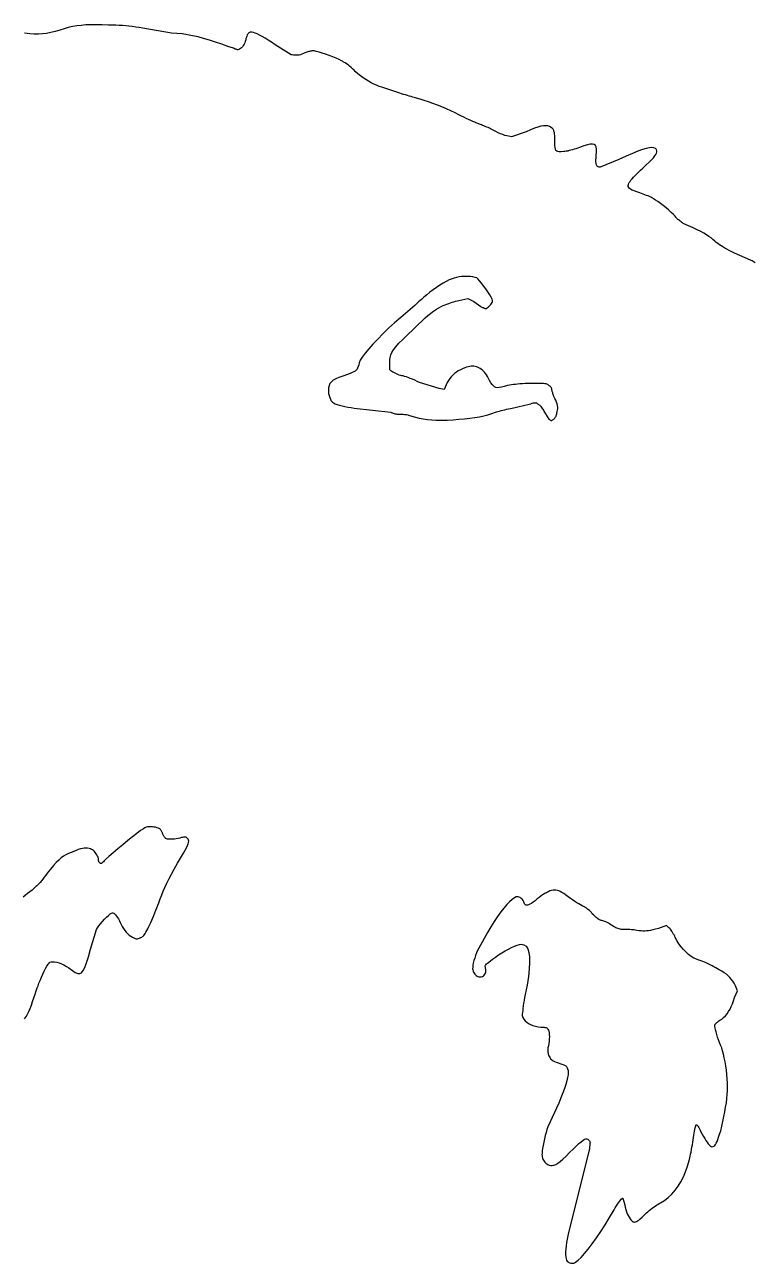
# Model space of a CAD drawing. Extents: x 0.1 to 12, y 0.1 to 13.2.
# Drawn here: x 5.893 to 8.111, y 9.192 to 12.959 of the extents above; entities that cross this region are included whole.
import ezdxf

# ---------------------------------------------------------------- set-up
doc = ezdxf.new("R2010")
doc.units = 0
doc.layers.get('0').update_dxf_attribs({"color": 5, "linetype": 'CONTINUOUS'})
doc.layers.add('1', color=1, linetype='CONTINUOUS')

msp = doc.modelspace()

# ---------------------------------------------------------------- linework, layer by layer
at = {"linetype": 'CONTINUOUS'}
msp.add_lwpolyline([(8.1137, 12.235), (8.1108, 12.2371), (8.1078, 12.2391), (8.1048, 12.2408), (8.1019, 12.2422), (8.0991, 12.2432), (8.0511, 12.2643), (8.0425, 12.2686), (8.0347, 12.2726), (8.0277, 12.2764), (8.0213, 12.28), (8.0154, 12.2834), (8.01, 12.2867), (8.0049, 12.2901), (8.0001, 12.2934), (7.9955, 12.2968), (7.991, 12.3003), (7.9855, 12.3055), (7.9796, 12.3105), (7.9731, 12.3154), (7.9658, 12.3202), (7.9576, 12.3251), (7.9482, 12.3301), (7.9374, 12.3355), (7.9251, 12.3412), (7.911, 12.3475), (7.8949, 12.3544), (7.8929, 12.3562), (7.8907, 12.358), (7.8883, 12.3598), (7.8858, 12.3616), (7.8833, 12.3634), (7.8808, 12.3652), (7.8786, 12.367), (7.8766, 12.3688), (7.875, 12.3706), (7.8739, 12.3724), (7.8702, 12.3766), (7.865, 12.382), (7.8584, 12.3883), (7.8509, 12.395), (7.8427, 12.402), (7.8343, 12.4089), (7.826, 12.4154), (7.818, 12.4212), (7.8109, 12.426), (7.8048, 12.4294), (7.8026, 12.4312), (7.7999, 12.433), (7.7965, 12.4348), (7.7926, 12.4366), (7.7883, 12.4384), (7.7836, 12.4402), (7.7786, 12.442), (7.7735, 12.4438), (7.7682, 12.4457), (7.7628, 12.4474), (7.7537, 12.4508), (7.7461, 12.4537), (7.7399, 12.4564), (7.7351, 12.4589), (7.7316, 12.4613), (7.7293, 12.4639), (7.728, 12.4666), (7.7277, 12.4697), (7.7283, 12.4733), (7.7297, 12.4775), (7.7311, 12.4797), (7.7332, 12.4827), (7.7362, 12.4864), (7.7398, 12.4907), (7.744, 12.4955), (7.7488, 12.5006), (7.754, 12.506), (7.7596, 12.5115), (7.7656, 12.517), (7.7718, 12.5225), (7.7825, 12.5326), (7.7914, 12.5411), (7.7986, 12.5485), (7.8043, 12.5547), (7.8086, 12.5601), (7.8116, 12.5647), (7.8134, 12.5688), (7.8143, 12.5725), (7.8144, 12.576), (7.8138, 12.5796), (7.8105, 12.5826), (7.806, 12.5845), (7.7999, 12.5852), (7.7922, 12.5846), (7.7827, 12.5826), (7.771, 12.5792), (7.7571, 12.5742), (7.7407, 12.5677), (7.7216, 12.5595), (7.6997, 12.5495), (7.6426, 12.5255), (7.6393, 12.5258), (7.6365, 12.5267), (7.6342, 12.5282), (7.6324, 12.5304), (7.631, 12.5334), (7.6301, 12.5372), (7.6296, 12.5419), (7.6296, 12.5474), (7.6299, 12.554), (7.6306, 12.5616), (7.6312, 12.5722), (7.6311, 12.5808), (7.63, 12.5874), (7.6278, 12.5921), (7.6242, 12.595), (7.6192, 12.5962), (7.6124, 12.5957), (7.6036, 12.5938), (7.5928, 12.5904), (7.5796, 12.5856), (7.5742, 12.5838), (7.5688, 12.582), (7.5635, 12.5803), (7.5583, 12.5788), (7.5533, 12.5773), (7.5484, 12.5761), (7.5438, 12.575), (7.5394, 12.5742), (7.5353, 12.5738), (7.5315, 12.5736), (7.5242, 12.5729), (7.5183, 12.5727), (7.5138, 12.5732), (7.5103, 12.5746), (7.5079, 12.577), (7.5062, 12.5805), (7.5052, 12.5854), (7.5047, 12.5917), (7.5045, 12.5998), (7.5045, 12.6096), (7.5044, 12.6162), (7.5042, 12.6217), (7.5038, 12.6262), (7.5033, 12.6299), (7.5026, 12.6329), (7.5019, 12.6353), (7.5011, 12.6374), (7.5003, 12.6392), (7.4994, 12.6409), (7.4985, 12.6426), (7.4939, 12.6466), (7.4889, 12.6495), (7.4834, 12.6513), (7.4773, 12.652), (7.4703, 12.6517), (7.4624, 12.6502), (7.4533, 12.6477), (7.4429, 12.6441), (7.431, 12.6394), (7.4174, 12.6336), (7.3724, 12.6186), (7.3684, 12.6189), (7.3638, 12.6197), (7.3586, 12.621), (7.3528, 12.6227), (7.3465, 12.625), (7.3397, 12.6277), (7.3326, 12.6308), (7.3251, 12.6344), (7.3173, 12.6383), (7.3093, 12.6426), (7.3055, 12.6444), (7.3015, 12.6462), (7.2974, 12.648), (7.2932, 12.6497), (7.289, 12.6513), (7.2851, 12.6528), (7.2814, 12.6542), (7.2782, 12.6555), (7.2754, 12.6567), (7.2733, 12.6577), (7.2701, 12.6588), (7.2659, 12.6605), (7.2609, 12.6625), (7.2552, 12.665), (7.2489, 12.6678), (7.2421, 12.6708), (7.2351, 12.6741), (7.2278, 12.6776), (7.2205, 12.6811), (7.2132, 12.6847), (7.2011, 12.691), (7.1883, 12.6972), (7.1749, 12.7033), (7.1613, 12.7091), (7.1475, 12.7147), (7.1339, 12.7199), (7.1205, 12.7247), (7.1076, 12.729), (7.0954, 12.7327), (7.0841, 12.7357), (7.0809, 12.7367), (7.077, 12.7379), (7.0725, 12.7392), (7.0674, 12.7406), (7.0619, 12.7421), (7.0562, 12.7437), (7.0503, 12.7454), (7.0444, 12.7472), (7.0386, 12.749), (7.033, 12.7508), (6.979, 12.7688), (6.9709, 12.7716), (6.9628, 12.7749), (6.9546, 12.7786), (6.9466, 12.7827), (6.9384, 12.7872), (6.9303, 12.7921), (6.9222, 12.7975), (6.9141, 12.8035), (6.906, 12.8099), (6.8979, 12.8168), (6.894, 12.8212), (6.8898, 12.8254), (6.8852, 12.8294), (6.8805, 12.8332), (6.8758, 12.8367), (6.8711, 12.8399), (6.8666, 12.8429), (6.8625, 12.8455), (6.8589, 12.8479), (6.8559, 12.8498), (6.8486, 12.8536), (6.8396, 12.8576), (6.8295, 12.8616), (6.8187, 12.8656), (6.8078, 12.8694), (6.7973, 12.8728), (6.7876, 12.8757), (6.7793, 12.8779), (6.7728, 12.8794), (6.7688, 12.8799), (6.7676, 12.8798), (6.766, 12.8795), (6.764, 12.8791), (6.7616, 12.8786), (6.759, 12.878), (6.7562, 12.8773), (6.7533, 12.8765), (6.7504, 12.8757), (6.7475, 12.8748), (6.7447, 12.8739), (6.7402, 12.8714), (6.7358, 12.8695), (6.7313, 12.868), (6.7269, 12.867), (6.7226, 12.8664), (6.7184, 12.8661), (6.7142, 12.8661), (6.7103, 12.8665), (6.7064, 12.8671), (6.7027, 12.8679), (6.6547, 12.8979), (6.6434, 12.9056), (6.633, 12.9123), (6.6235, 12.9183), (6.6148, 12.9233), (6.607, 12.9276), (6.5999, 12.931), (6.5937, 12.9336), (6.5883, 12.9355), (6.5835, 12.9366), (6.5796, 12.9369), (6.5778, 12.9367), (6.576, 12.9359), (6.5743, 12.9346), (6.5726, 12.9328), (6.5709, 12.9306), (6.5694, 12.9279), (6.568, 12.9247), (6.5667, 12.9212), (6.5655, 12.9172), (6.5646, 12.9129), (6.5634, 12.9084), (6.5618, 12.904), (6.5598, 12.8998), (6.5574, 12.8959), (6.5548, 12.8923), (6.552, 12.8891), (6.5491, 12.8865), (6.5462, 12.8846), (6.5433, 12.8833), (6.5405, 12.8829), (6.5394, 12.8831), (6.5377, 12.8835), (6.5357, 12.8843), (6.5332, 12.8852), (6.5304, 12.8863), (6.5274, 12.8874), (6.5241, 12.8886), (6.5206, 12.8898), (6.5171, 12.8909), (6.5135, 12.8919), (6.4926, 12.8996), (6.4729, 12.9063), (6.4543, 12.9123), (6.4366, 12.9175), (6.4197, 12.9219), (6.4032, 12.9256), (6.3872, 12.9286), (6.3713, 12.931), (6.3554, 12.9328), (6.3393, 12.9339), (6.2523, 12.9489), (6.2409, 12.9507), (6.2301, 12.9522), (6.2197, 12.9535), (6.2096, 12.9547), (6.1997, 12.9557), (6.1898, 12.9565), (6.1797, 12.9572), (6.1693, 12.9576), (6.1585, 12.9579), (6.1471, 12.958), (6.1281, 12.9587), (6.1105, 12.959), (6.0942, 12.9589), (6.0789, 12.9583), (6.0646, 12.9572), (6.0509, 12.9556), (6.0378, 12.9534), (6.0251, 12.9506), (6.0126, 12.9471), (6, 12.9429), (5.9854, 12.9388), (5.972, 12.9354), (5.9594, 12.9328), (5.9471, 12.9311), (5.9347, 12.9302), (5.9217, 12.9302), (5.9078, 12.9311), (5.8925, 12.933)], dxfattribs=at)
at = {"layer": '1', "linetype": 'CONTINUOUS'}
for points in [[(7.262, 12.1908), (7.2554, 12.1921), (7.2478, 12.1929), (7.2395, 12.1933), (7.2309, 12.1933), (7.2221, 12.1929), (7.2135, 12.1919), (7.2055, 12.1905), (7.1983, 12.1886), (7.1922, 12.1862), (7.1837, 12.1829), (7.1744, 12.1785), (7.1647, 12.1731), (7.1547, 12.167), (7.1445, 12.1603), (7.1345, 12.1531), (7.1247, 12.1456), (7.1154, 12.138), (7.1068, 12.1305), (7.0991, 12.1231), (7.0951, 12.1199), (7.0902, 12.1158), (7.0847, 12.1109), (7.0786, 12.1054), (7.0721, 12.0995), (7.0652, 12.0933), (7.058, 12.087), (7.0507, 12.0807), (7.0433, 12.0747), (7.036, 12.0691), (7.0173, 12.0526), (6.9993, 12.036), (6.9821, 12.0194), (6.9661, 12.0031), (6.9516, 11.9876), (6.9387, 11.9731), (6.9279, 11.9598), (6.9193, 11.9482), (6.9132, 11.9384), (6.9099, 11.9309), (6.9082, 11.9244), (6.9067, 11.9191), (6.9051, 11.9148), (6.9033, 11.9113), (6.9009, 11.9084), (6.8978, 11.9058), (6.8938, 11.9034), (6.8886, 11.9009), (6.882, 11.8982), (6.8739, 11.8949), (6.8598, 11.8905), (6.848, 11.8864), (6.8385, 11.8822), (6.8309, 11.8778), (6.8251, 11.8731), (6.8209, 11.8679), (6.8182, 11.8619), (6.8167, 11.855), (6.8163, 11.8471), (6.8168, 11.8378), (6.8177, 11.8343), (6.8186, 11.831), (6.8195, 11.8279), (6.8204, 11.8251), (6.8213, 11.8224), (6.8222, 11.8201), (6.8231, 11.8181), (6.824, 11.8163), (6.8249, 11.8149), (6.8258, 11.8138), (6.8283, 11.8112), (6.8321, 11.8087), (6.8372, 11.8064), (6.8432, 11.8042), (6.8502, 11.8022), (6.858, 11.8002), (6.8665, 11.7983), (6.8756, 11.7964), (6.8851, 11.7946), (6.8949, 11.7928), (7.006, 11.7808), (7.0072, 11.7799), (7.0088, 11.779), (7.0108, 11.7782), (7.0132, 11.7774), (7.0158, 11.7767), (7.0186, 11.776), (7.0214, 11.7755), (7.0244, 11.7751), (7.0273, 11.7749), (7.03, 11.7748), (7.0321, 11.7748), (7.0346, 11.7747), (7.0375, 11.7747), (7.0406, 11.7746), (7.0439, 11.7744), (7.0473, 11.7741), (7.0507, 11.7737), (7.0541, 11.7732), (7.0572, 11.7726), (7.0601, 11.7718), (7.0697, 11.7683), (7.0806, 11.7653), (7.0924, 11.7627), (7.1047, 11.7604), (7.1175, 11.7586), (7.1303, 11.7573), (7.143, 11.7564), (7.1552, 11.756), (7.1667, 11.7561), (7.1772, 11.7568), (7.1956, 11.7577), (7.2132, 11.759), (7.23, 11.7604), (7.2458, 11.7622), (7.2609, 11.7643), (7.2751, 11.7667), (7.2886, 11.7695), (7.3012, 11.7728), (7.3132, 11.7765), (7.3243, 11.7808), (7.3275, 11.7818), (7.3314, 11.7829), (7.3359, 11.7841), (7.341, 11.7854), (7.3465, 11.7868), (7.3522, 11.7881), (7.3581, 11.7894), (7.364, 11.7907), (7.3698, 11.7918), (7.3754, 11.7928), (7.4264, 11.8048), (7.4314, 11.8064), (7.4356, 11.8077), (7.4391, 11.8086), (7.442, 11.8091), (7.4444, 11.8093), (7.4465, 11.8091), (7.4484, 11.8086), (7.4501, 11.8077), (7.4517, 11.8064), (7.4535, 11.8048), (7.4553, 11.8045), (7.4571, 11.8035), (7.4589, 11.802), (7.4607, 11.8), (7.4625, 11.7977), (7.4643, 11.7951), (7.4661, 11.7923), (7.4679, 11.7894), (7.4697, 11.7866), (7.4715, 11.7838), (7.4865, 11.7598), (7.4882, 11.7581), (7.4898, 11.7569), (7.4912, 11.756), (7.4926, 11.7554), (7.494, 11.7553), (7.4954, 11.7554), (7.4967, 11.756), (7.4982, 11.7569), (7.4998, 11.7581), (7.5015, 11.7598), (7.5025, 11.7607), (7.5036, 11.7619), (7.5048, 11.7633), (7.506, 11.7648), (7.5071, 11.7665), (7.5082, 11.7684), (7.5091, 11.7705), (7.5099, 11.7727), (7.5103, 11.7752), (7.5105, 11.7778), (7.512, 11.7823), (7.513, 11.7868), (7.5135, 11.7914), (7.5134, 11.7962), (7.5128, 11.8011), (7.5116, 11.8061), (7.5099, 11.8114), (7.5076, 11.8169), (7.5048, 11.8227), (7.5015, 11.8288), (7.5006, 11.8315), (7.4997, 11.8342), (7.4989, 11.8368), (7.4981, 11.8393), (7.4974, 11.8416), (7.4967, 11.8438), (7.4962, 11.8457), (7.4958, 11.8474), (7.4956, 11.8488), (7.4955, 11.8498), (7.4954, 11.8508), (7.4951, 11.852), (7.4947, 11.8532), (7.494, 11.8545), (7.4932, 11.8559), (7.4923, 11.8572), (7.4911, 11.8585), (7.4897, 11.8598), (7.4882, 11.8609), (7.4865, 11.8619), (7.4847, 11.8635), (7.4829, 11.8648), (7.4808, 11.8658), (7.478, 11.8666), (7.4745, 11.8671), (7.4698, 11.8675), (7.4639, 11.8677), (7.4563, 11.8678), (7.4469, 11.8679), (7.4354, 11.8679), (7.4244, 11.8678), (7.4146, 11.8675), (7.406, 11.8671), (7.3982, 11.8666), (7.3911, 11.866), (7.3846, 11.8653), (7.3785, 11.8645), (7.3725, 11.8636), (7.3665, 11.8628), (7.3604, 11.8619), (7.3505, 11.8587), (7.3423, 11.8565), (7.3356, 11.8553), (7.3301, 11.855), (7.3255, 11.8559), (7.3214, 11.8577), (7.3178, 11.8608), (7.3142, 11.8649), (7.3105, 11.8703), (7.3063, 11.8769), (7.3029, 11.8836), (7.2997, 11.8893), (7.2967, 11.8942), (7.2938, 11.8984), (7.2909, 11.902), (7.2879, 11.9052), (7.2848, 11.908), (7.2813, 11.9107), (7.2775, 11.9133), (7.2733, 11.9159), (7.2697, 11.9175), (7.266, 11.9188), (7.2623, 11.9197), (7.2585, 11.9202), (7.2545, 11.9204), (7.2504, 11.9202), (7.246, 11.9197), (7.2414, 11.9188), (7.2365, 11.9175), (7.2312, 11.9159), (7.2242, 11.913), (7.2175, 11.9098), (7.2112, 11.9062), (7.2053, 11.9022), (7.1997, 11.8979), (7.1945, 11.8932), (7.1896, 11.8882), (7.1851, 11.8828), (7.181, 11.877), (7.1772, 11.8709), (7.1682, 11.8498), (7.1532, 11.8529), (7.0931, 11.8709), (7.0859, 11.8744), (7.0788, 11.8777), (7.0719, 11.8807), (7.0652, 11.8835), (7.0589, 11.8859), (7.0531, 11.888), (7.0478, 11.8896), (7.0431, 11.8909), (7.0392, 11.8916), (7.036, 11.8919), (7.0315, 11.8937), (7.0271, 11.8955), (7.0229, 11.8973), (7.0188, 11.8991), (7.015, 11.9009), (7.0116, 11.9027), (7.0086, 11.9045), (7.0061, 11.9063), (7.0042, 11.9081), (7.003, 11.9099), (7.003, 11.9309), (7.0032, 11.9395), (7.0042, 11.9473), (7.0061, 11.9549), (7.0094, 11.9626), (7.0143, 11.9707), (7.0212, 11.9798), (7.0304, 11.9902), (7.0422, 12.0022), (7.057, 12.0164), (7.0751, 12.033), (7.0891, 12.047), (7.1008, 12.0584), (7.1106, 12.0676), (7.1189, 12.0751), (7.1261, 12.0811), (7.1326, 12.086), (7.1387, 12.0902), (7.1449, 12.094), (7.1516, 12.0979), (7.1592, 12.1021), (7.1653, 12.1047), (7.1711, 12.1072), (7.1767, 12.1094), (7.1821, 12.1115), (7.1873, 12.1134), (7.1925, 12.1151), (7.1976, 12.1166), (7.2027, 12.118), (7.2079, 12.1191), (7.2132, 12.1201), (7.2402, 12.1261), (7.2583, 12.1171), (7.2793, 12.1021), (7.2811, 12.1012), (7.2829, 12.1003), (7.2846, 12.0995), (7.2863, 12.0987), (7.2879, 12.098), (7.2894, 12.0974), (7.2909, 12.0968), (7.2922, 12.0964), (7.2933, 12.0962), (7.2943, 12.0961), (7.2963, 12.0965), (7.2988, 12.0977), (7.3015, 12.0996), (7.3043, 12.102), (7.3071, 12.1047), (7.3097, 12.1078), (7.3119, 12.111), (7.3137, 12.1142), (7.3149, 12.1173), (7.3153, 12.1201), (7.3142, 12.1241), (7.3112, 12.1302), (7.3066, 12.1379), (7.301, 12.1466), (7.2947, 12.1558), (7.2881, 12.1649), (7.2816, 12.1733), (7.2757, 12.1806), (7.2708, 12.186), (7.2673, 12.1892)], [(7.5316, 10.3165), (7.5262, 10.3199), (7.5213, 10.3227), (7.5167, 10.3248), (7.5124, 10.3262), (7.5081, 10.327), (7.5038, 10.3272), (7.4994, 10.3268), (7.4947, 10.3259), (7.4895, 10.3243), (7.486, 10.3226), (7.4825, 10.3209), (7.479, 10.3192), (7.4754, 10.3172), (7.4715, 10.3149), (7.4672, 10.3122), (7.4625, 10.3089), (7.4572, 10.3049), (7.4512, 10.3001), (7.4444, 10.2943), (7.4385, 10.2902), (7.4332, 10.2867), (7.4286, 10.2841), (7.4246, 10.2822), (7.4212, 10.2812), (7.4183, 10.2809), (7.4159, 10.2814), (7.414, 10.2829), (7.4125, 10.2851), (7.4114, 10.2883), (7.4102, 10.2918), (7.4086, 10.2951), (7.4066, 10.298), (7.4043, 10.3007), (7.4017, 10.3029), (7.3989, 10.3047), (7.396, 10.306), (7.3931, 10.3067), (7.3902, 10.3069), (7.3874, 10.3063), (7.3815, 10.3034), (7.3746, 10.2985), (7.3669, 10.2917), (7.3585, 10.283), (7.3495, 10.2725), (7.34, 10.2605), (7.3303, 10.2469), (7.3203, 10.2319), (7.3103, 10.2157), (7.3003, 10.1982), (7.2733, 10.1502), (7.2698, 10.1434), (7.2665, 10.1361), (7.2635, 10.1283), (7.2609, 10.1204), (7.2586, 10.1126), (7.2568, 10.1052), (7.2556, 10.0983), (7.2548, 10.0924), (7.2547, 10.0876), (7.2553, 10.0841), (7.2563, 10.0806), (7.2577, 10.0773), (7.2594, 10.0742), (7.2614, 10.0715), (7.2635, 10.0691), (7.2659, 10.067), (7.2683, 10.0653), (7.2709, 10.0641), (7.2736, 10.0633), (7.2763, 10.0631), (7.2805, 10.0634), (7.2842, 10.0644), (7.2874, 10.0661), (7.29, 10.0683), (7.292, 10.0709), (7.2936, 10.0741), (7.2946, 10.0776), (7.295, 10.0815), (7.2949, 10.0857), (7.2943, 10.0901), (7.2935, 10.0925), (7.293, 10.0946), (7.293, 10.0965), (7.2935, 10.0983), (7.2947, 10.1002), (7.2967, 10.1024), (7.2996, 10.105), (7.3036, 10.1082), (7.3088, 10.1122), (7.3153, 10.1171), (7.3239, 10.1235), (7.3333, 10.1299), (7.3432, 10.1361), (7.3533, 10.142), (7.3634, 10.1475), (7.373, 10.1524), (7.3821, 10.1564), (7.3902, 10.1595), (7.3971, 10.1615), (7.4024, 10.1622), (7.4106, 10.1606), (7.4172, 10.156), (7.4222, 10.1484), (7.4257, 10.1377), (7.4276, 10.1239), (7.4279, 10.107), (7.4268, 10.0871), (7.4241, 10.0641), (7.42, 10.0381), (7.4144, 10.009), (7.4127, 10), (7.4112, 9.9912), (7.4098, 9.9827), (7.4086, 9.9747), (7.4077, 9.9673), (7.4069, 9.9608), (7.4062, 9.9552), (7.4058, 9.9508), (7.4055, 9.9476), (7.4054, 9.9459), (7.4077, 9.9399), (7.4108, 9.9344), (7.4147, 9.9295), (7.4194, 9.9251), (7.4249, 9.9212), (7.4311, 9.9178), (7.438, 9.9151), (7.4456, 9.9128), (7.4537, 9.9111), (7.4625, 9.9099), (7.4659, 9.9099), (7.469, 9.9099), (7.4717, 9.9098), (7.4742, 9.9095), (7.4764, 9.9092), (7.4783, 9.9086), (7.4799, 9.9078), (7.4813, 9.9068), (7.4825, 9.9055), (7.4835, 9.9039), (7.4851, 9.9014), (7.4864, 9.8977), (7.4873, 9.8929), (7.4878, 9.8873), (7.488, 9.881), (7.4878, 9.8743), (7.4873, 9.8673), (7.4864, 9.8603), (7.4851, 9.8534), (7.4835, 9.8468), (7.4835, 9.8427), (7.4835, 9.8392), (7.4836, 9.8362), (7.4837, 9.8336), (7.4839, 9.8315), (7.4841, 9.8295), (7.4845, 9.8278), (7.485, 9.8262), (7.4857, 9.8246), (7.4865, 9.8228), (7.4882, 9.8195), (7.49, 9.8166), (7.4918, 9.814), (7.494, 9.8118), (7.4966, 9.8097), (7.4999, 9.8077), (7.5039, 9.8057), (7.509, 9.8036), (7.5151, 9.8013), (7.5225, 9.7988), (7.5259, 9.7979), (7.529, 9.797), (7.5318, 9.7959), (7.5343, 9.7948), (7.5364, 9.7935), (7.5383, 9.7921), (7.54, 9.7904), (7.5414, 9.7885), (7.5426, 9.7863), (7.5435, 9.7838), (7.5449, 9.7787), (7.5454, 9.7726), (7.5449, 9.7652), (7.5435, 9.7567), (7.5413, 9.747), (7.5381, 9.736), (7.5341, 9.7237), (7.5291, 9.7101), (7.5233, 9.6951), (7.5165, 9.6787), (7.4835, 9.6066), (7.4808, 9.5987), (7.4782, 9.5898), (7.4756, 9.5801), (7.4733, 9.5701), (7.4711, 9.5601), (7.4692, 9.5504), (7.4676, 9.5414), (7.4665, 9.5336), (7.4657, 9.5272), (7.4655, 9.5225), (7.4657, 9.5189), (7.4662, 9.5154), (7.4671, 9.5119), (7.4684, 9.5085), (7.47, 9.5053), (7.4719, 9.5022), (7.4743, 9.4994), (7.477, 9.4968), (7.4801, 9.4945), (7.4835, 9.4925), (7.4879, 9.4903), (7.4924, 9.489), (7.497, 9.4889), (7.502, 9.49), (7.5075, 9.4925), (7.5137, 9.4964), (7.5209, 9.5018), (7.5291, 9.5089), (7.5386, 9.5178), (7.5495, 9.5285), (7.5605, 9.5394), (7.5699, 9.5484), (7.578, 9.5559), (7.5848, 9.5617), (7.5905, 9.5661), (7.5952, 9.569), (7.599, 9.5705), (7.6021, 9.5707), (7.6046, 9.5697), (7.6066, 9.5676), (7.6082, 9.5666), (7.6095, 9.5656), (7.6105, 9.5644), (7.6111, 9.5628), (7.6115, 9.5608), (7.6116, 9.5583), (7.6114, 9.5551), (7.611, 9.5511), (7.6104, 9.5463), (7.6096, 9.5405), (7.5465, 9.2853), (7.544, 9.2752), (7.5419, 9.265), (7.5401, 9.2548), (7.5388, 9.2449), (7.5379, 9.2354), (7.5375, 9.2265), (7.5375, 9.2184), (7.538, 9.2114), (7.539, 9.2056), (7.5405, 9.2012), (7.5425, 9.1987), (7.5448, 9.1965), (7.5473, 9.1948), (7.55, 9.1935), (7.5529, 9.1926), (7.5559, 9.1921), (7.5589, 9.1921), (7.5619, 9.1927), (7.5648, 9.1937), (7.5676, 9.1952), (7.5755, 9.2012), (7.5846, 9.21), (7.5949, 9.2214), (7.6062, 9.2352), (7.6182, 9.2511), (7.6309, 9.2689), (7.6441, 9.2884), (7.6575, 9.3093), (7.6711, 9.3313), (7.6847, 9.3544), (7.6883, 9.3605), (7.6918, 9.3662), (7.6952, 9.3714), (7.6985, 9.3761), (7.7016, 9.3803), (7.7044, 9.3838), (7.7068, 9.3866), (7.7089, 9.3887), (7.7105, 9.39), (7.7117, 9.3904), (7.7177, 9.3694), (7.7189, 9.3623), (7.7205, 9.3554), (7.7225, 9.3489), (7.7249, 9.3428), (7.7275, 9.3371), (7.7303, 9.332), (7.7332, 9.3275), (7.7361, 9.3236), (7.739, 9.3206), (7.7417, 9.3183), (7.7444, 9.3176), (7.747, 9.3174), (7.7497, 9.3177), (7.7527, 9.3187), (7.756, 9.3206), (7.7599, 9.3233), (7.7645, 9.327), (7.7699, 9.3319), (7.7763, 9.3379), (7.7838, 9.3453), (7.7876, 9.3489), (7.7916, 9.3525), (7.7959, 9.356), (7.8003, 9.3594), (7.8048, 9.3626), (7.8093, 9.3657), (7.8137, 9.3685), (7.818, 9.3711), (7.822, 9.3734), (7.8258, 9.3754), (7.8381, 9.3832), (7.8496, 9.3923), (7.8603, 9.4025), (7.8703, 9.4139), (7.8795, 9.4264), (7.8879, 9.44), (7.8954, 9.4547), (7.9021, 9.4703), (7.908, 9.4869), (7.9129, 9.5045), (7.9139, 9.5078), (7.915, 9.5122), (7.9163, 9.5176), (7.9176, 9.5237), (7.9189, 9.5304), (7.9203, 9.5376), (7.9216, 9.545), (7.9228, 9.5526), (7.9239, 9.5602), (7.9249, 9.5676), (7.9259, 9.5747), (7.927, 9.5815), (7.9282, 9.5879), (7.9294, 9.5938), (7.9306, 9.5991), (7.9316, 9.6037), (7.9326, 9.6074), (7.9333, 9.6102), (7.9338, 9.612), (7.9339, 9.6126), (7.9348, 9.6132), (7.9358, 9.6133), (7.9368, 9.6128), (7.9379, 9.6117), (7.9392, 9.61), (7.9406, 9.6076), (7.9423, 9.6046), (7.9442, 9.601), (7.9464, 9.5966), (7.9489, 9.5916), (7.9526, 9.5845), (7.9564, 9.5777), (7.9603, 9.5713), (7.964, 9.5654), (7.9677, 9.5601), (7.9712, 9.5555), (7.9745, 9.5517), (7.9774, 9.5489), (7.9799, 9.5472), (7.982, 9.5465), (7.9853, 9.5469), (7.9882, 9.5481), (7.9909, 9.5501), (7.9932, 9.5531), (7.9955, 9.5571), (7.9978, 9.5621), (8.0001, 9.5683), (8.0027, 9.5758), (8.0057, 9.5845), (8.009, 9.5946), (8.0125, 9.6091), (8.0158, 9.6236), (8.0189, 9.6381), (8.0216, 9.6524), (8.024, 9.6663), (8.0261, 9.6798), (8.0278, 9.6927), (8.029, 9.7049), (8.0298, 9.7163), (8.03, 9.7267), (8.0298, 9.7396), (8.029, 9.7528), (8.0278, 9.7661), (8.0263, 9.7794), (8.0244, 9.7924), (8.0222, 9.805), (8.0199, 9.8169), (8.0174, 9.828), (8.0147, 9.8381), (8.012, 9.8468), (8.0085, 9.8551), (8.0052, 9.8635), (8.0022, 9.872), (7.9994, 9.8802), (7.997, 9.8881), (7.9949, 9.8955), (7.9933, 9.9021), (7.992, 9.9079), (7.9913, 9.9125), (7.991, 9.9159), (7.9912, 9.9169), (7.9917, 9.918), (7.9925, 9.9193), (7.9937, 9.9208), (7.9951, 9.9223), (7.9968, 9.9239), (7.9988, 9.9256), (8.001, 9.9274), (8.0034, 9.9291), (8.006, 9.9309), (8.0121, 9.9349), (8.0179, 9.9396), (8.0233, 9.9449), (8.0283, 9.9509), (8.033, 9.9576), (8.0374, 9.9649), (8.0413, 9.9728), (8.0449, 9.9813), (8.0482, 9.9904), (8.0511, 10), (8.0601, 10.021), (8.0541, 10.036), (8.0497, 10.0436), (8.0455, 10.0503), (8.0413, 10.0562), (8.0368, 10.0616), (8.0319, 10.0664), (8.0264, 10.0711), (8.02, 10.0756), (8.0126, 10.0801), (8.004, 10.0849), (7.994, 10.0901), (7.9884, 10.0936), (7.9826, 10.0969), (7.9767, 10.1), (7.9708, 10.1029), (7.9651, 10.1055), (7.9596, 10.1078), (7.9545, 10.1099), (7.95, 10.1116), (7.9461, 10.113), (7.9429, 10.1141), (7.9355, 10.1166), (7.9277, 10.1204), (7.9196, 10.1254), (7.9115, 10.1315), (7.9035, 10.1385), (7.8958, 10.1463), (7.8885, 10.1548), (7.8818, 10.1639), (7.8759, 10.1734), (7.8709, 10.1832), (7.869, 10.1869), (7.867, 10.1906), (7.8648, 10.1944), (7.8626, 10.1981), (7.8604, 10.2016), (7.8581, 10.2048), (7.8559, 10.2077), (7.8538, 10.2101), (7.8517, 10.212), (7.8498, 10.2132), (7.8438, 10.2192), (7.8198, 10.2102), (7.8106, 10.2078), (7.8026, 10.2058), (7.7955, 10.2044), (7.7892, 10.2033), (7.7834, 10.2027), (7.7779, 10.2024), (7.7724, 10.2025), (7.7667, 10.2028), (7.7606, 10.2034), (7.7538, 10.2042), (7.75, 10.205), (7.7459, 10.2057), (7.7417, 10.2062), (7.7374, 10.2066), (7.7331, 10.2068), (7.7289, 10.207), (7.7248, 10.2071), (7.7211, 10.2072), (7.7177, 10.2072), (7.7147, 10.2072), (7.7105, 10.2073), (7.7066, 10.2076), (7.7031, 10.2081), (7.6999, 10.2088), (7.6967, 10.2098), (7.6935, 10.2111), (7.6902, 10.2127), (7.6867, 10.2145), (7.6829, 10.2167), (7.6787, 10.2192), (7.675, 10.2218), (7.6712, 10.2242), (7.6674, 10.2264), (7.6636, 10.2284), (7.6599, 10.2301), (7.6564, 10.2315), (7.6532, 10.2327), (7.6502, 10.2335), (7.6477, 10.2341), (7.6456, 10.2342), (7.643, 10.2352), (7.6405, 10.2364), (7.6381, 10.2378), (7.6357, 10.2395), (7.6333, 10.2414), (7.6307, 10.2435), (7.628, 10.246), (7.6252, 10.2487), (7.622, 10.2518), (7.6186, 10.2553), (7.6158, 10.2587), (7.6129, 10.2618), (7.61, 10.2645), (7.6071, 10.267), (7.6044, 10.2691), (7.6018, 10.271), (7.5994, 10.2727), (7.5974, 10.2741), (7.5957, 10.2753), (7.5946, 10.2763), (7.5915, 10.2775), (7.5875, 10.2795), (7.5828, 10.282), (7.5775, 10.2851), (7.5717, 10.2887), (7.5654, 10.2927), (7.5587, 10.2972), (7.5518, 10.3019), (7.5447, 10.307), (7.5375, 10.3123)]]:
    msp.add_lwpolyline(points, close=True, dxfattribs=at)
msp.add_lwpolyline([(5.8921, 9.9357), (5.8949, 9.9399), (5.8979, 9.9438), (5.9012, 9.9499), (5.905, 9.9577), (5.9089, 9.9669), (5.9129, 9.9771), (5.9169, 9.9879), (5.9209, 9.999), (5.9246, 10.01), (5.928, 10.0205), (5.9309, 10.03), (5.9332, 10.0363), (5.9361, 10.0439), (5.9397, 10.0525), (5.9436, 10.0617), (5.9478, 10.0709), (5.9521, 10.08), (5.9563, 10.0883), (5.9603, 10.0956), (5.9639, 10.1013), (5.967, 10.1051), (5.9695, 10.1074), (5.9732, 10.1087), (5.978, 10.1092), (5.9838, 10.1089), (5.9902, 10.1077), (5.9972, 10.1058), (6.0046, 10.103), (6.0121, 10.0994), (6.0197, 10.0951), (6.027, 10.0901), (6.0377, 10.0821), (6.0466, 10.0764), (6.054, 10.0733), (6.0602, 10.073), (6.0657, 10.0758), (6.0707, 10.0821), (6.0756, 10.0921), (6.0807, 10.106), (6.0865, 10.1243), (6.0931, 10.1471), (6.1111, 10.2072), (6.1137, 10.2123), (6.1178, 10.2183), (6.123, 10.2249), (6.1289, 10.2317), (6.1351, 10.2384), (6.1414, 10.2446), (6.1473, 10.2501), (6.1524, 10.2544), (6.1565, 10.2572), (6.1592, 10.2583), (6.1611, 10.2578), (6.1634, 10.2565), (6.1659, 10.2545), (6.1687, 10.2516), (6.1715, 10.2481), (6.1745, 10.244), (6.1775, 10.2393), (6.1805, 10.234), (6.1834, 10.2283), (6.1862, 10.2222), (6.1892, 10.216), (6.1929, 10.2101), (6.197, 10.2044), (6.2014, 10.1992), (6.2061, 10.1944), (6.2108, 10.1902), (6.2156, 10.1866), (6.2201, 10.1837), (6.2244, 10.1815), (6.2282, 10.1802), (6.23, 10.1794), (6.2318, 10.1791), (6.2336, 10.1789), (6.2354, 10.1791), (6.2372, 10.1794), (6.239, 10.18), (6.2408, 10.1806), (6.2426, 10.1814), (6.2444, 10.1823), (6.2462, 10.1832), (6.2488, 10.1842), (6.2511, 10.1855), (6.2531, 10.1871), (6.2551, 10.1892), (6.2571, 10.1918), (6.2592, 10.1951), (6.2615, 10.199), (6.264, 10.2038), (6.2669, 10.2095), (6.2703, 10.2162), (6.2731, 10.222), (6.276, 10.2283), (6.279, 10.2352), (6.2821, 10.2424), (6.2853, 10.25), (6.2884, 10.2577), (6.2915, 10.2655), (6.2946, 10.2733), (6.2975, 10.2809), (6.3003, 10.2883), (6.3048, 10.3005), (6.3092, 10.3122), (6.3139, 10.3237), (6.319, 10.3354), (6.3247, 10.3476), (6.3312, 10.3607), (6.3388, 10.3751), (6.3475, 10.3911), (6.3576, 10.4091), (6.3694, 10.4294), (6.3752, 10.4395), (6.3802, 10.4483), (6.3842, 10.4559), (6.3874, 10.4623), (6.3896, 10.4677), (6.391, 10.4722), (6.3914, 10.476), (6.391, 10.479), (6.3896, 10.4815), (6.3874, 10.4835), (6.3865, 10.4851), (6.3855, 10.4864), (6.3844, 10.4873), (6.3832, 10.488), (6.3818, 10.4884), (6.38, 10.4885), (6.378, 10.4883), (6.3756, 10.4879), (6.3727, 10.4873), (6.3694, 10.4865), (6.3645, 10.4849), (6.3592, 10.4836), (6.3535, 10.4826), (6.3477, 10.482), (6.342, 10.4816), (6.3365, 10.4815), (6.3315, 10.4817), (6.3272, 10.4821), (6.3237, 10.4827), (6.3213, 10.4835), (6.3204, 10.4845), (6.3195, 10.4856), (6.3186, 10.4869), (6.3177, 10.4883), (6.3168, 10.4899), (6.3159, 10.4915), (6.315, 10.4932), (6.3141, 10.4949), (6.3132, 10.4967), (6.3123, 10.4985), (6.3121, 10.4996), (6.3117, 10.5009), (6.3109, 10.5025), (6.31, 10.5042), (6.3089, 10.506), (6.3078, 10.5078), (6.3066, 10.5095), (6.3054, 10.5111), (6.3043, 10.5124), (6.3033, 10.5135), (6.2995, 10.5152), (6.2952, 10.5167), (6.2905, 10.518), (6.2857, 10.5189), (6.2808, 10.5195), (6.2758, 10.5198), (6.271, 10.5197), (6.2664, 10.5191), (6.2621, 10.5181), (6.2583, 10.5165), (6.2535, 10.5138), (6.2452, 10.508), (6.234, 10.4995), (6.2207, 10.4892), (6.2061, 10.4775), (6.1908, 10.4651), (6.1756, 10.4525), (6.1613, 10.4405), (6.1486, 10.4296), (6.1381, 10.4204), (6.1348, 10.4164), (6.1319, 10.4131), (6.1295, 10.4107), (6.1275, 10.409), (6.1258, 10.408), (6.1243, 10.4077), (6.1231, 10.4079), (6.122, 10.4086), (6.121, 10.4098), (6.1201, 10.4114), (6.1193, 10.4123), (6.1186, 10.4132), (6.1181, 10.4141), (6.1178, 10.415), (6.1175, 10.4159), (6.1173, 10.4168), (6.1172, 10.4177), (6.1171, 10.4186), (6.1171, 10.4195), (6.1171, 10.4204), (6.1168, 10.4234), (6.1158, 10.4267), (6.1143, 10.4303), (6.1123, 10.434), (6.11, 10.4377), (6.1074, 10.4412), (6.1046, 10.4443), (6.1017, 10.447), (6.0989, 10.4491), (6.0961, 10.4505), (6.0923, 10.4521), (6.0882, 10.4533), (6.0837, 10.4541), (6.0788, 10.4544), (6.0736, 10.4542), (6.068, 10.4535), (6.062, 10.4522), (6.0557, 10.4503), (6.0491, 10.4477), (6.042, 10.4444), (6.0335, 10.4416), (6.0255, 10.4384), (6.0181, 10.4347), (6.0109, 10.4303), (6.0038, 10.4249), (5.9964, 10.4185), (5.9887, 10.4108), (5.9803, 10.4017), (5.9712, 10.3909), (5.961, 10.3784), (5.9565, 10.3722), (5.952, 10.3662), (5.9477, 10.3606), (5.9435, 10.3554), (5.9396, 10.3506), (5.9359, 10.3464), (5.9325, 10.3428), (5.9295, 10.3398), (5.927, 10.3377), (5.9249, 10.3363), (5.9206, 10.3322), (5.915, 10.3273), (5.9085, 10.322), (5.9016, 10.3163), (5.8945, 10.3108), (5.8877, 10.3056)], dxfattribs=at)

doc.saveas('drawing.dxf')
